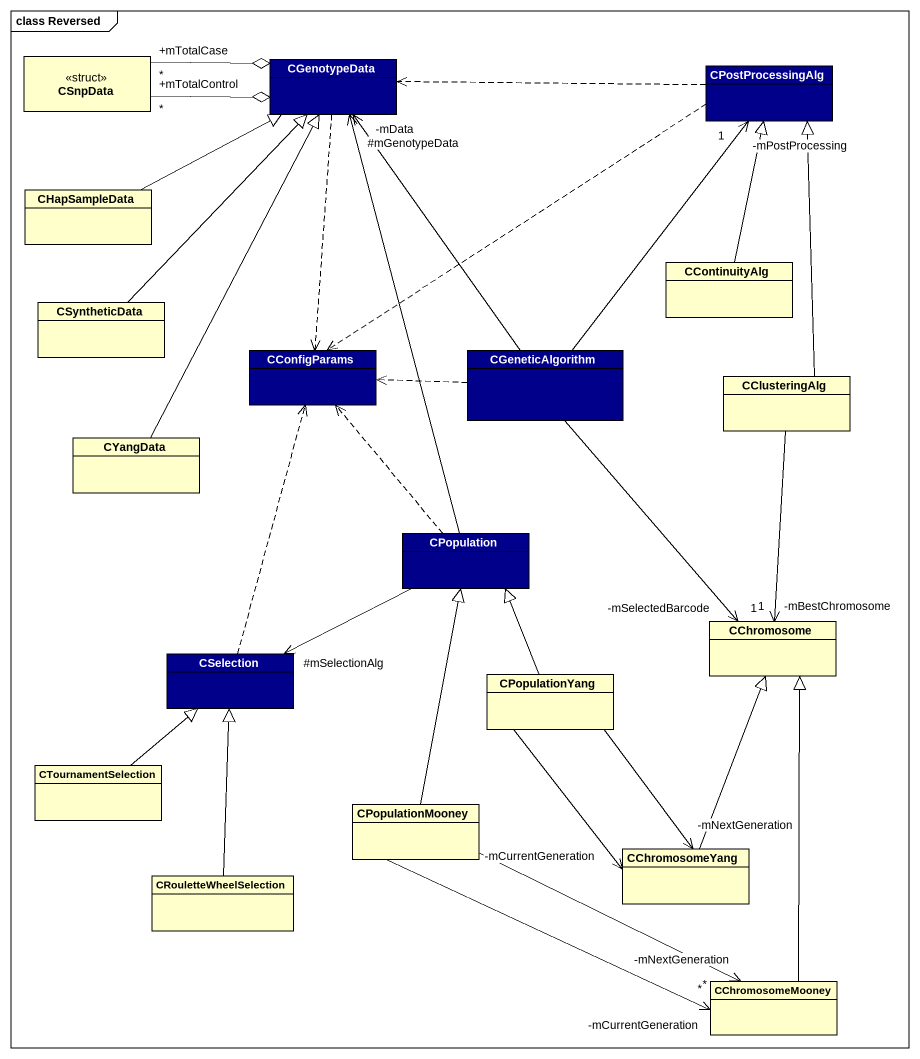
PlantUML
@startuml
mainframe class Reversed
hide circle
hide empty members
class CSnpData <<struct>>
class CGenotypeData #00008B
class CPostProcessingAlg #00008B
class CHapSampleData
class CSyntheticData
class CContinuityAlg
class CConfigParams #00008B
class CGeneticAlgorithm #00008B
class CClusteringAlg
class CYangData
class CPopulation #00008B
class CChromosome
class CSelection #00008B
class CPopulationYang
class CTournamentSelection
class CPopulationMooney
class CRouletteWheelSelection
class CChromosomeYang
class CChromosomeMooney
CSnpData "+mTotalControl\n*" -right-o CGenotypeData
CSnpData "+mTotalCase\n*" -right-o CGenotypeData
CGenotypeData ..> CConfigParams
CPostProcessingAlg .left.> CGenotypeData
CPostProcessingAlg ..> CConfigParams
CHapSampleData -right-|> CGenotypeData
CSyntheticData -up-|> CGenotypeData
CContinuityAlg -up-|> CPostProcessingAlg
CGeneticAlgorithm -up-> "-mData" CGenotypeData
CGeneticAlgorithm -up-> "-mPostProcessing\n1" CPostProcessingAlg
CGeneticAlgorithm .left.> CConfigParams
CGeneticAlgorithm --> "-mSelectedBarcode\n1" CChromosome
CClusteringAlg -up-|> CPostProcessingAlg
CClusteringAlg --> "-mBestChromosome\n1" CChromosome
CYangData -up-|> CGenotypeData
CPopulation -up-> "#mGenotypeData" CGenotypeData
CPopulation .up.> CConfigParams
CPopulation -left-> "#mSelectionAlg" CSelection
CSelection .up.> CConfigParams
CPopulationYang -up-|> CPopulation
CPopulationYang --> "-mCurrentGeneration" CChromosomeYang
CPopulationYang --> "-mNextGeneration" CChromosomeYang
CTournamentSelection -up-|> CSelection
CPopulationMooney -up-|> CPopulation
CPopulationMooney -right-> "-mCurrentGeneration\n*" CChromosomeMooney
CPopulationMooney -right-> "-mNextGeneration\n*" CChromosomeMooney
CRouletteWheelSelection -up-|> CSelection
CChromosomeYang -up-|> CChromosome
CChromosomeMooney -up-|> CChromosome
@enduml
